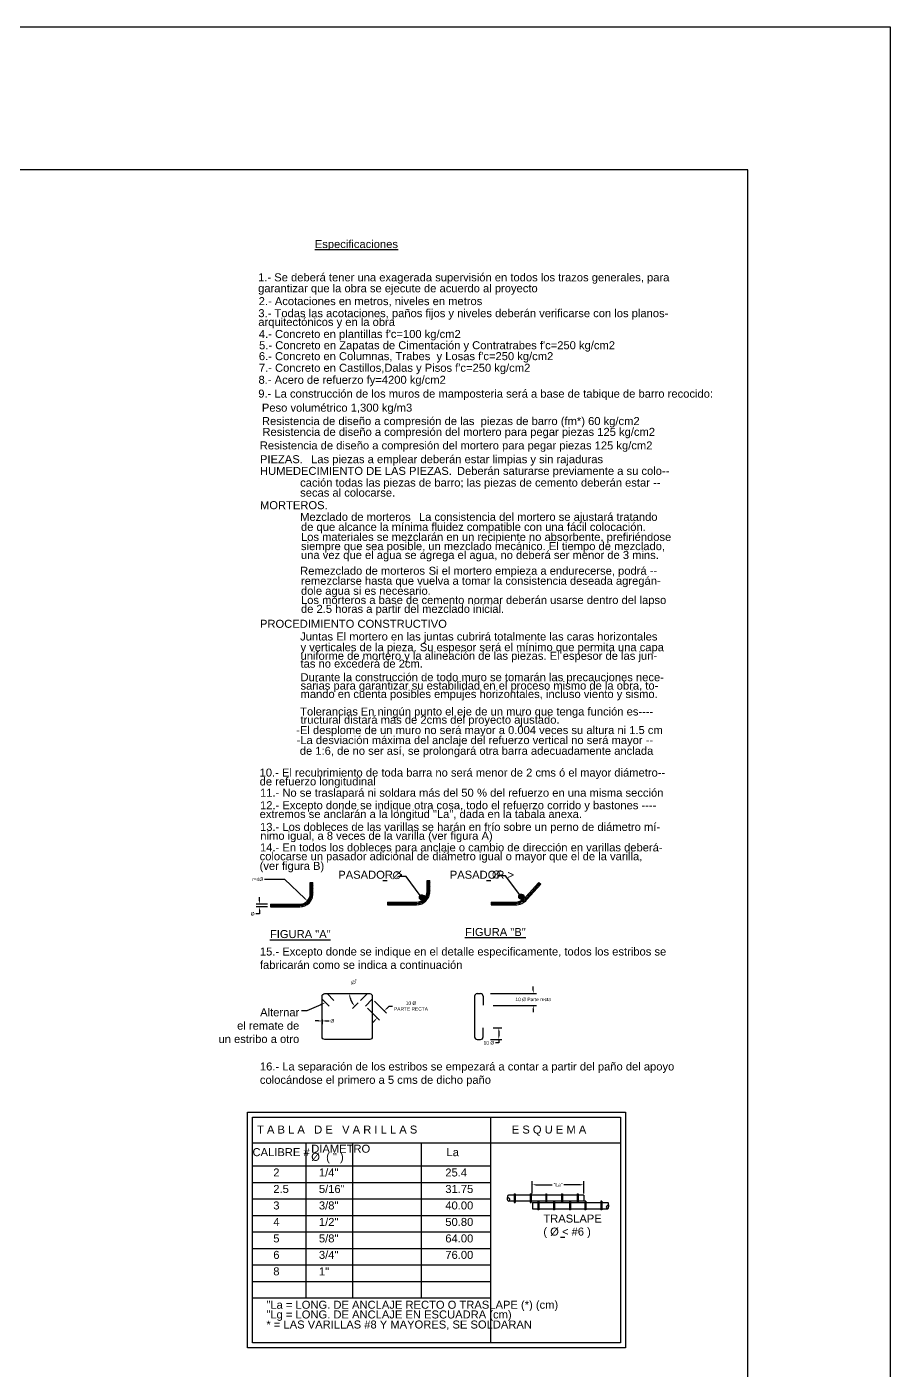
# Model space of a CAD drawing. Header units: metres. Extents: x 14 to 161, y 5 to 309.
# Drawn here: x 136.19 to 161.01, y 270.25 to 308.85 of the extents above; entities that cross this region are included whole.
import ezdxf

# ---------------------------------------------------------------- set-up
doc = ezdxf.new("R2010")
doc.units = ezdxf.units.M
doc.header["$PDMODE"] = 35
doc.layers.add('E-Especificaciones', color=3, linetype='Continuous')
doc.layers.add('E-Pie', color=1, linetype='Continuous')
doc.styles.add('ARIAL', font='arial.ttf')
doc.styles.add('General', font='arial.ttf', dxfattribs={"height": 2.3})
doc.styles.get("Standard").update_dxf_attribs({"font": 'arial.ttf'})
doc.dimstyles.get("Standard").update_dxf_attribs({"dimtxt": 0.18, "dimasz": 0.18, "dimexe": 0.18, "dimexo": 0.0625, "dimgap": 0.09, "dimtad": 0, "dimtih": 1, "dimtoh": 1, "dimdec": 4, "dimzin": 0, "dimdsep": 46, "dimtxsty": 'Standard', "dimcen": 0.09, "dimadec": 0, "dimazin": 0, "dimtfac": 1, "dimtdec": 4, "dimtofl": 0, "dimtmove": 0, "dimatfit": 3, "dimfxl": 1, "dimtolj": 1, "dimtzin": 0, "dimarcsym": 0})

# ---------------------------------------------------------------- blocks, each defined once
blk = doc.blocks.new('*D304')
at = {"layer": 'Defpoints', "color": 0, "transparency": 16777216}
for p in [(150.721, 275.28), (152.198, 275.574), (152.198, 275.28)]:
    blk.add_point(p, dxfattribs=at)
at = {"layer": 'E-Especificaciones', "color": 2, "lineweight": -2, "transparency": 16777216}
for p, q in [((150.721, 275.325), (150.721, 275.674)), ((152.198, 275.325), (152.198, 275.674)), ((150.821, 275.574), (151.294, 275.574)), ((152.098, 275.574), (151.626, 275.574))]:
    blk.add_line(p, q, dxfattribs=at)
at = {"layer": 'E-Especificaciones', "color": 2, "transparency": 16777216}
for points in [[(150.821, 275.59), (150.821, 275.557), (150.721, 275.574)], [(152.098, 275.59), (152.098, 275.557), (152.198, 275.574)]]:
    blk.add_solid(points, dxfattribs=at)
at = {"layer": 'E-Especificaciones', "color": 0, "transparency": 16777216, "insert": (151.46, 275.574), "char_height": 0.1, "attachment_point": 5, "style": 'ARIAL'}
blk.add_mtext('\\A1;"La"', dxfattribs=at)
blk = doc.blocks.new('*D305')
at = {"layer": 'Defpoints', "color": 0, "transparency": 16777216}
for p in [(149.432, 281.068), (150.748, 281.068), (149.507, 280.731)]:
    blk.add_point(p, dxfattribs=at)
at = {"layer": 'E-Especificaciones', "color": 2, "lineweight": -2, "transparency": 16777216}
for p, q in [((149.522, 281.068), (150.838, 281.068)), ((150.748, 281.168), (150.748, 281.268)), ((149.597, 280.731), (150.838, 280.731)), ((150.748, 280.631), (150.748, 280.531))]:
    blk.add_line(p, q, dxfattribs=at)
at = {"layer": 'E-Especificaciones', "color": 2, "transparency": 16777216}
for points in [[(150.731, 281.168), (150.764, 281.168), (150.748, 281.068)], [(150.731, 280.631), (150.764, 280.631), (150.748, 280.731)]]:
    blk.add_solid(points, dxfattribs=at)
at = {"layer": 'E-Especificaciones', "color": 0, "transparency": 16777216, "insert": (150.748, 280.9), "char_height": 0.1, "attachment_point": 5, "style": 'ARIAL'}
blk.add_mtext('\\A1;10 %%C Parte recta', dxfattribs=at)
blk = doc.blocks.new('*D306')
at = {"layer": 'Defpoints', "color": 0, "transparency": 16777216}
for p in [(145.922, 280.711), (146.121, 280.911), (146.463, 280.569)]:
    blk.add_point(p, dxfattribs=at)
at = {"layer": 'E-Especificaciones', "color": 2, "lineweight": -2, "transparency": 16777216}
for p, q in [((146.185, 280.847), (146.527, 280.505)), ((146.534, 280.639), (146.604, 280.71)), ((146.604, 280.71), (146.704, 280.71)), ((145.985, 280.647), (146.327, 280.305)), ((146.193, 280.298), (146.122, 280.228))]:
    blk.add_line(p, q, dxfattribs=at)
at = {"layer": 'E-Especificaciones', "color": 2, "transparency": 16777216}
for points in [[(146.181, 280.31), (146.205, 280.287), (146.264, 280.369)], [(146.522, 280.651), (146.546, 280.628), (146.463, 280.569)]]:
    blk.add_solid(points, dxfattribs=at)
at = {"layer": 'E-Especificaciones', "color": 0, "transparency": 16777216, "insert": (147.233, 280.71), "char_height": 0.1, "attachment_point": 5, "style": 'ARIAL'}
blk.add_mtext('\\A1;10 %%C \\PPARTE RECTA', dxfattribs=at)
blk = doc.blocks.new('*D307')
at = {"layer": 'Defpoints', "color": 0, "transparency": 16777216}
for p in [(144.677, 280.41), (144.677, 280.41), (144.677, 280.282)]:
    blk.add_point(p, dxfattribs=at)
at = {"layer": 'E-Especificaciones', "color": 2, "lineweight": -2, "transparency": 16777216}
for p, q in [((144.677, 280.32), (144.677, 280.192)), ((144.677, 280.32), (144.677, 280.192)), ((144.577, 280.282), (144.477, 280.282)), ((144.777, 280.282), (144.877, 280.282))]:
    blk.add_line(p, q, dxfattribs=at)
at = {"layer": 'E-Especificaciones', "color": 2, "transparency": 16777216}
for points in [[(144.577, 280.299), (144.577, 280.265), (144.677, 280.282)], [(144.777, 280.299), (144.777, 280.265), (144.677, 280.282)]]:
    blk.add_solid(points, dxfattribs=at)
at = {"layer": 'E-Especificaciones', "color": 0, "transparency": 16777216, "insert": (144.971, 280.282), "char_height": 0.1, "attachment_point": 5, "style": 'ARIAL'}
blk.add_mtext('\\A1;%%C', dxfattribs=at)
blk = doc.blocks.new('*D308')
at = {"layer": 'Defpoints', "color": 0, "transparency": 16777216}
for p in [(144.752, 281.068), (145.978, 281.068), (146.046, 281.068), (145.537, 280.813), (145.779, 280.869)]:
    blk.add_point(p, dxfattribs=at)
at = {"layer": 'E-Especificaciones', "color": 2, "lineweight": -2, "transparency": 16777216}
blk.add_line((145.715, 280.805), (145.554, 280.644), dxfattribs=at)
blk.add_arc((145.978, 281.068), 0.51, 191.2458, 213.7542, dxfattribs=at)
at = {"layer": 'E-Especificaciones', "color": 2, "transparency": 16777216}
for points in [[(145.461, 280.967), (145.495, 280.971), (145.468, 281.068)], [(145.567, 280.795), (145.541, 280.774), (145.618, 280.708)]]:
    blk.add_solid(points, dxfattribs=at)
at = {"layer": 'E-Especificaciones', "color": 0, "transparency": 16777216, "insert": (145.591, 281.401), "char_height": 0.1, "attachment_point": 5, "rotation": 30, "style": 'ARIAL'}
blk.add_mtext('\\A1;45°', dxfattribs=at)
blk = doc.blocks.new('*D309')
at = {"layer": 'Defpoints', "color": 0, "transparency": 16777216}
for p in [(142.876, 283.562), (143.198, 283.637), (143.198, 283.562)]:
    blk.add_point(p, dxfattribs=at)
at = {"layer": 'E-Especificaciones', "color": 2, "lineweight": -2, "transparency": 16777216}
for p, q in [((142.876, 283.737), (142.876, 283.837)), ((143.108, 283.637), (142.786, 283.637)), ((143.108, 283.562), (142.786, 283.562)), ((142.876, 283.462), (142.876, 283.362)), ((142.876, 283.362), (142.776, 283.362))]:
    blk.add_line(p, q, dxfattribs=at)
at = {"layer": 'E-Especificaciones', "color": 2, "transparency": 16777216}
for points in [[(142.859, 283.737), (142.892, 283.737), (142.876, 283.637)], [(142.859, 283.462), (142.892, 283.462), (142.876, 283.562)]]:
    blk.add_solid(points, dxfattribs=at)
at = {"layer": 'E-Especificaciones', "color": 0, "transparency": 16777216, "insert": (142.682, 283.362), "char_height": 0.1, "attachment_point": 5, "style": 'ARIAL'}
blk.add_mtext('\\A1;%%c', dxfattribs=at)
blk = doc.blocks.new('*D310')
at = {"layer": 'Defpoints', "color": 0, "transparency": 16777216}
for p in [(144.035, 283.94), (144.256, 283.733)]:
    blk.add_point(p, dxfattribs=at)
at = {"layer": 'E-Especificaciones', "color": 2, "lineweight": -2, "transparency": 16777216}
for p, q in [((143.021, 284.353), (143.593, 284.353)), ((143.593, 284.353), (144.183, 283.801))]:
    blk.add_line(p, q, dxfattribs=at)
at = {"layer": 'E-Especificaciones', "color": 2, "transparency": 16777216}
blk.add_solid([(144.194, 283.813), (144.171, 283.789), (144.256, 283.733)], dxfattribs=at)
at = {"layer": 'E-Especificaciones', "color": 0, "transparency": 16777216, "insert": (142.826, 284.353), "char_height": 0.1, "attachment_point": 5, "style": 'ARIAL'}
blk.add_mtext('\\A1;r=4%%c', dxfattribs=at)
blk = doc.blocks.new('*D311')
at = {"layer": 'Defpoints', "color": 0, "transparency": 16777216}
for p in [(149.507, 280.088), (149.432, 279.751), (149.758, 279.751)]:
    blk.add_point(p, dxfattribs=at)
at = {"layer": 'E-Especificaciones', "color": 2, "lineweight": -2, "transparency": 16777216}
for p, q in [((149.597, 280.088), (149.848, 280.088)), ((149.758, 279.988), (149.758, 279.851)), ((149.522, 279.751), (149.848, 279.751)), ((149.758, 279.651), (149.658, 279.651)), ((149.758, 279.751), (149.758, 279.651))]:
    blk.add_line(p, q, dxfattribs=at)
at = {"layer": 'E-Especificaciones', "color": 2, "transparency": 16777216}
for points in [[(149.741, 279.988), (149.775, 279.988), (149.758, 280.088)], [(149.741, 279.851), (149.775, 279.851), (149.758, 279.751)]]:
    blk.add_solid(points, dxfattribs=at)
at = {"layer": 'E-Especificaciones', "color": 0, "transparency": 16777216, "insert": (149.472, 279.651), "char_height": 0.1, "attachment_point": 5, "style": 'ARIAL'}
blk.add_mtext('\\A1;10 %%C', dxfattribs=at)

msp = doc.modelspace()

# ---------------------------------------------------------------- hatches: boundary and pattern name
at = {"layer": 'E-Especificaciones'}
h = msp.add_hatch(dxfattribs=at)
h.set_pattern_fill('ANSI31', color=3, scale=0.001512, style=0)
h.set_pattern_definition([(45, (89.3930947, 271.8706483), (-0.0033945368, 0.0033945368), [])])
h.paths.add_polyline_path([(147.59127, 283.77001, 0.01855416), (147.60771, 283.78528, 0.17000242), (147.62422, 283.83244, 1), (147.47302, 283.83244, 0.60288696)])
h = msp.add_hatch(dxfattribs=at)
h.set_pattern_fill('ANSI31', color=3, scale=0.001512, style=0)
h.set_pattern_definition([(45, (92.2518476, 271.8891513), (-0.0033945368, 0.0033945368), [])])
h.paths.add_polyline_path([(150.45002, 283.78852, 0.01855416), (150.46647, 283.80378, 0.17000242), (150.48298, 283.85094, 1), (150.33178, 283.85094, 0.60288696)])

# ---------------------------------------------------------------- linework, layer by layer
at = {"layer": 'E-Especificaciones', "color": 3}
for p, q in [((144.33719, 284.17943), (144.37467, 284.23814)), ((144.33735, 284.26037), (144.41295, 284.26037)), ((144.33735, 283.93955), (144.33735, 284.26037)), ((144.37467, 284.23814), (144.41279, 284.17984)), ((144.37515, 283.93955), (144.37515, 284.26037)), ((144.41295, 283.93955), (144.41295, 284.26037)), ((146.42297, 284.31645), (146.54431, 284.31645)), ((147.69612, 284.23899), (147.7336, 284.2977)), ((147.69612, 284.13424), (147.7336, 284.19295)), ((147.69628, 284.31993), (147.77188, 284.31993)), ((147.69628, 283.99911), (147.69628, 284.31993)), ((147.7336, 284.2977), (147.77172, 284.2394)), ((147.7336, 284.19295), (147.77172, 284.13465)), ((147.73408, 283.99911), (147.73408, 284.31993)), ((147.77188, 283.99911), (147.77188, 284.31993)), ((149.40826, 284.31645), (149.52961, 284.31645)), ((150.53399, 283.84821), (150.90485, 284.2636)), ((150.56218, 283.82304), (150.93304, 284.23843)), ((150.56784, 283.77261), (150.96124, 284.21325)), ((150.85082, 284.20333), (150.91788, 284.22217)), ((150.90485, 284.2636), (150.96124, 284.21325)), ((150.91788, 284.22217), (150.90749, 284.15329)), ((144.28028, 283.76982), (144.34414, 283.79763)), ((144.31592, 283.82911), (144.36885, 283.87439)), ((144.33029, 283.89785), (144.37515, 283.95114)), ((144.33719, 284.07468), (144.37467, 284.13339)), ((144.33767, 283.96919), (144.37515, 284.0279)), ((144.34414, 283.79763), (144.34325, 283.72798)), ((144.36885, 283.87439), (144.38838, 283.80753)), ((144.37467, 284.13339), (144.41279, 284.07509)), ((144.37515, 284.0279), (144.41327, 283.9696)), ((144.37515, 283.95114), (144.40529, 283.88835)), ((147.58921, 283.77234), (147.65781, 283.78445)), ((147.63921, 283.82938), (147.70307, 283.85719)), ((147.65781, 283.78445), (147.64065, 283.71694)), ((147.67486, 283.88867), (147.72779, 283.93395)), ((147.68923, 283.95742), (147.73408, 284.01071)), ((147.6966, 284.02875), (147.73408, 284.08746)), ((147.70307, 283.85719), (147.70218, 283.78754)), ((147.72779, 283.93395), (147.74731, 283.86709)), ((147.73408, 284.08746), (147.7722, 284.02916)), ((147.73408, 284.01071), (147.76423, 283.94791)), ((150.49998, 283.81207), (150.56806, 283.82682)), ((150.56806, 283.82682), (150.55352, 283.7587)), ((150.56568, 283.88424), (150.63269, 283.90328)), ((150.63269, 283.90328), (150.6225, 283.83437)), ((150.63125, 283.95659), (150.69826, 283.97563)), ((150.69826, 283.97563), (150.68807, 283.90672)), ((150.71116, 284.04618), (150.77822, 284.06502)), ((150.77822, 284.06502), (150.76783, 283.99614)), ((150.78106, 284.12519), (150.84812, 284.14402)), ((150.84812, 284.14402), (150.83772, 284.07515)), ((143.19834, 283.63715), (143.25685, 283.59935)), ((143.19834, 283.63715), (143.19834, 283.56155)), ((143.19834, 283.63715), (144.03495, 283.63715)), ((143.25685, 283.59935), (143.19834, 283.56155)), ((143.19834, 283.59935), (144.03495, 283.59935)), ((143.19834, 283.56155), (144.03495, 283.56155)), ((143.30987, 283.63715), (143.36837, 283.59935)), ((143.36837, 283.59935), (143.30987, 283.56155)), ((143.4214, 283.63715), (143.4799, 283.59935)), ((143.4799, 283.59935), (143.4214, 283.56155)), ((143.53292, 283.63715), (143.59143, 283.59935)), ((143.59143, 283.59935), (143.53292, 283.56155)), ((143.64445, 283.63715), (143.70296, 283.59935)), ((143.70296, 283.59935), (143.64445, 283.56155)), ((143.75598, 283.63715), (143.81449, 283.59935)), ((143.81449, 283.59935), (143.75598, 283.56155)), ((143.86751, 283.63715), (143.92602, 283.59935)), ((143.92602, 283.59935), (143.86751, 283.56155)), ((143.97904, 283.63715), (144.03754, 283.59935)), ((144.03754, 283.59935), (143.97904, 283.56155)), ((144.07895, 283.64404), (144.14315, 283.61701)), ((144.14315, 283.61701), (144.09212, 283.5696)), ((144.16246, 283.66809), (144.23186, 283.66212)), ((144.23186, 283.66212), (144.1979, 283.60131)), ((144.23028, 283.71278), (144.29888, 283.72489)), ((144.29888, 283.72489), (144.28172, 283.65738)), ((146.55727, 283.69671), (147.39388, 283.69671)), ((146.55727, 283.69671), (146.55727, 283.62111)), ((146.55727, 283.69671), (146.61578, 283.65891)), ((146.55727, 283.65891), (147.39388, 283.65891)), ((146.61578, 283.65891), (146.55727, 283.62111)), ((146.55727, 283.62111), (147.39388, 283.62111)), ((146.6688, 283.69671), (146.72731, 283.65891)), ((146.72731, 283.65891), (146.6688, 283.62111)), ((146.78033, 283.69671), (146.83884, 283.65891)), ((146.83884, 283.65891), (146.78033, 283.62111)), ((146.89186, 283.69671), (146.95037, 283.65891)), ((146.95037, 283.65891), (146.89186, 283.62111)), ((147.00339, 283.69671), (147.06189, 283.65891)), ((147.06189, 283.65891), (147.00339, 283.62111)), ((147.11492, 283.69671), (147.17342, 283.65891)), ((147.17342, 283.65891), (147.11492, 283.62111)), ((147.22644, 283.69671), (147.28495, 283.65891)), ((147.28495, 283.65891), (147.22644, 283.62111)), ((147.33797, 283.69671), (147.39648, 283.65891)), ((147.39648, 283.65891), (147.33797, 283.62111)), ((147.43788, 283.7036), (147.50208, 283.67657)), ((147.50208, 283.67657), (147.45105, 283.62916)), ((147.52139, 283.72765), (147.59079, 283.72169)), ((147.59079, 283.72169), (147.55683, 283.66087)), ((149.54257, 283.69671), (150.19562, 283.69671)), ((149.54257, 283.69671), (149.54257, 283.62111)), ((149.54257, 283.69671), (149.60108, 283.65891)), ((149.54257, 283.65891), (150.19562, 283.65891)), ((149.60108, 283.65891), (149.54257, 283.62111)), ((149.54257, 283.62111), (150.22947, 283.62111)), ((149.6541, 283.69671), (149.7126, 283.65891)), ((149.7126, 283.65891), (149.6541, 283.62111)), ((149.76563, 283.69671), (149.82413, 283.65891)), ((149.82413, 283.65891), (149.76563, 283.62111)), ((149.87715, 283.69671), (149.93566, 283.65891)), ((149.93566, 283.65891), (149.87715, 283.62111)), ((149.98868, 283.69671), (150.04719, 283.65891)), ((150.04719, 283.65891), (149.98868, 283.62111)), ((150.10021, 283.69671), (150.15872, 283.65891)), ((150.15872, 283.65891), (150.10021, 283.62111)), ((150.20749, 283.69641), (150.2694, 283.66448)), ((150.2694, 283.66448), (150.21484, 283.62117)), ((150.30957, 283.71055), (150.37768, 283.69596)), ((150.37768, 283.69596), (150.33638, 283.63987)), ((150.41643, 283.74984), (150.48566, 283.75754)), ((150.48566, 283.75754), (150.46422, 283.69126)), ((144.81944, 281.06839), (145.01894, 280.8689)), ((145.97846, 281.06839), (145.77896, 280.8689)), ((149.13821, 281.06839), (149.23055, 281.06839)), ((144.63857, 280.74887), (144.24081, 280.57042)), ((144.67678, 280.91051), (144.87627, 280.71101)), ((146.12112, 280.91051), (145.92163, 280.71101)), ((149.06261, 280.99279), (149.06261, 279.82634)), ((149.30615, 280.99279), (149.30615, 280.73136)), ((144.24081, 280.57042), (144.08961, 280.57042)), ((149.30615, 279.82634), (149.30615, 280.08777)), ((149.13821, 279.75074), (149.23055, 279.75074)), ((149.51658, 277.51601), (149.51658, 271.02965)), ((142.67804, 276.77742), (153.25153, 276.77742)), ((144.2068, 276.77742), (144.2068, 272.32469)), ((145.55005, 276.77742), (145.55005, 272.32469)), ((147.53332, 272.32469), (147.53332, 276.77742)), ((142.67804, 276.11424), (149.51658, 276.11424)), ((142.67804, 275.64055), (149.51658, 275.64055)), ((150.20256, 275.27965), (150.0326, 275.27965)), ((150.20256, 275.31333), (150.20256, 275.06453)), ((150.20256, 275.31333), (150.22953, 275.31333)), ((150.22953, 275.31333), (150.22953, 275.06453)), ((150.66101, 275.27965), (150.22953, 275.27965)), ((150.66101, 275.31333), (150.68798, 275.31333)), ((150.66101, 275.31333), (150.66101, 275.06453)), ((150.68798, 275.31333), (150.68798, 275.06453)), ((151.10598, 275.27965), (150.68798, 275.27965)), ((151.10598, 275.31333), (151.10598, 275.06453)), ((151.10598, 275.31333), (151.13295, 275.31333)), ((151.13295, 275.31333), (151.13295, 275.06453)), ((151.56444, 275.27965), (151.13295, 275.27965)), ((151.56444, 275.31333), (151.56444, 275.06453)), ((151.56444, 275.31333), (151.59141, 275.31333)), ((151.59141, 275.31333), (151.59141, 275.06453)), ((152.00941, 275.27965), (151.59141, 275.27965)), ((152.00941, 275.31333), (152.03638, 275.31333)), ((152.00941, 275.31333), (152.00941, 275.06453)), ((152.03638, 275.31333), (152.03638, 275.06453)), ((152.19844, 275.27965), (152.03638, 275.27965)), ((152.19844, 275.27965), (152.19844, 275.09821)), ((142.67804, 275.16686), (149.51658, 275.16686)), ((150.20256, 275.09821), (150.0326, 275.09821)), ((150.20256, 275.06453), (150.22953, 275.06453)), ((150.66101, 275.09821), (150.22953, 275.09821)), ((150.66101, 275.06453), (150.68798, 275.06453)), ((151.10598, 275.09821), (150.68798, 275.09821)), ((150.72143, 275.06453), (150.8835, 275.06453)), ((150.72143, 275.06453), (150.72143, 274.88309)), ((150.91047, 275.09821), (150.8835, 275.09821)), ((150.8835, 275.09821), (150.8835, 274.84941)), ((150.91047, 275.09821), (150.91047, 274.84941)), ((150.91047, 275.06453), (151.32847, 275.06453)), ((151.10598, 275.06453), (151.13295, 275.06453)), ((151.56444, 275.09821), (151.13295, 275.09821)), ((151.32847, 275.09821), (151.32847, 274.84941)), ((151.35544, 275.09821), (151.32847, 275.09821)), ((151.35544, 275.09821), (151.35544, 274.84941)), ((151.35544, 275.06453), (151.78692, 275.06453)), ((151.56444, 275.06453), (151.59141, 275.06453)), ((152.00941, 275.09821), (151.59141, 275.09821)), ((151.81389, 275.09821), (151.78692, 275.09821)), ((151.78692, 275.09821), (151.78692, 274.84941)), ((151.81389, 275.09821), (151.81389, 274.84941)), ((151.81389, 275.06453), (152.23189, 275.06453)), ((152.00941, 275.06453), (152.03638, 275.06453)), ((152.19844, 275.09821), (152.03638, 275.09821)), ((152.23189, 275.09821), (152.23189, 274.84941)), ((152.25886, 275.09821), (152.23189, 275.09821)), ((152.25886, 275.09821), (152.25886, 274.84941)), ((152.25886, 275.06453), (152.69035, 275.06453)), ((152.71732, 275.09821), (152.69035, 275.09821)), ((152.69035, 275.09821), (152.69035, 274.84941)), ((152.71732, 275.09821), (152.71732, 274.84941)), ((152.71732, 275.06453), (152.88727, 275.06453)), ((142.67804, 274.69316), (149.51658, 274.69316)), ((150.72143, 274.88309), (150.8835, 274.88309)), ((150.91047, 274.84941), (150.8835, 274.84941)), ((150.91047, 274.88309), (151.32847, 274.88309)), ((151.35544, 274.84941), (151.32847, 274.84941)), ((151.35544, 274.88309), (151.78692, 274.88309)), ((151.81389, 274.84941), (151.78692, 274.84941)), ((151.81389, 274.88309), (152.23189, 274.88309)), ((152.25886, 274.84941), (152.23189, 274.84941)), ((152.25886, 274.88309), (152.69035, 274.88309)), ((152.71732, 274.84941), (152.69035, 274.84941)), ((152.71732, 274.88309), (152.88727, 274.88309)), ((142.67804, 274.21947), (149.51658, 274.21947)), ((142.67804, 273.74577), (149.51658, 273.74577)), ((151.65703, 274.05699), (151.52645, 274.05699)), ((142.67804, 273.27208), (149.51658, 273.27208)), ((142.67804, 272.79838), (149.51658, 272.79838)), ((142.67804, 272.32469), (145.55005, 272.32469)), ((145.55005, 272.32469), (149.51658, 272.32469))]:
    msp.add_line(p, q, dxfattribs=at)
msp.add_lwpolyline([(144.75238, 281.06839), (146.04552, 281.06839, -0.41421356), (146.12112, 280.99279), (146.12112, 279.82634, -0.41421356), (146.04552, 279.75074), (144.75238, 279.75074, -0.41421356), (144.67678, 279.82634), (144.67678, 280.99279, -0.41421356)], format="xyb", close=True, dxfattribs=at)
for points in [[(142.53289, 277.66116), (153.39668, 277.66116), (153.39668, 270.88449), (142.53289, 270.88449)], [(142.67804, 277.51601), (153.25153, 277.51601), (153.25153, 271.02965), (142.67804, 271.02965)]]:
    msp.add_lwpolyline(points, close=True, dxfattribs=at)
for centre in [(147.54862, 283.83244), (150.40738, 283.85094)]:
    msp.add_circle(centre, 0.0756, dxfattribs=at)
for centre, radius, start, end in [((144.03495, 283.93955), 0.3402, 270, 0), ((144.03495, 283.93955), 0.378, 270, 0), ((144.03495, 283.93955), 0.3024, 270, 0), ((147.39388, 283.99911), 0.3024, 270, 0), ((147.39388, 283.99911), 0.378, 270, 0), ((147.39388, 283.99911), 0.3402, 270, 0), ((150.19562, 284.15031), 0.4536, 270, 318.241559), ((150.19562, 284.15031), 0.4914, 270, 318.241559), ((150.22947, 284.07471), 0.4536, 270, 318.241559), ((149.13821, 280.99279), 0.0756, 90, 180), ((149.23055, 280.99279), 0.0756, 0, 90), ((149.13821, 279.82634), 0.0756, 180, 270), ((149.23055, 279.82634), 0.0756, 270, 0), ((150.05422, 275.23643), 0.04833, 116.570776, 241.642798), ((150.11853, 275.1865), 0.1232, 156.095451, 225.778942), ((150.02422, 275.14595), 0.04847, 279.964431, 81.636419), ((152.89566, 274.93083), 0.04847, 98.363581, 260.035569), ((152.86566, 275.02131), 0.04833, 298.357202, 63.429224), ((152.80135, 274.97138), 0.1232, 314.221058, 23.904549)]:
    msp.add_arc(centre, radius, start, end, dxfattribs=at)
msp.add_solid([(144.62826, 280.77186), (144.64889, 280.72588), (144.77653, 280.81076)], dxfattribs=at)
at = {"layer": 'E-Pie', "color": 1}
msp.add_lwpolyline([(65.38178, 308.85366), (161.00678, 308.85366), (161.00678, 243.22866), (65.38178, 243.22866)], close=True, dxfattribs=at)
at = {"layer": 'E-Pie', "color": 5}
msp.add_lwpolyline([(69.65758, 304.74116), (69.65758, 247.34116), (156.91409, 247.34116), (156.91409, 304.74116)], close=True, dxfattribs=at)

# ---------------------------------------------------------------- texts
at = {"layer": 'E-Especificaciones', "color": 3, "style": 'General'}
for s, p in [('1.- Se deberá tener una exagerada supervisión en todos los trazos generales, para ', (142.83811, 301.53973)), ('garantizar que la obra se ejecute de acuerdo al proyecto', (142.83811, 301.2258)), ('3.- Todas las acotaciones, paños fijos y niveles deberán verificarse con los planos-', (142.84544, 300.5097)), ('2.- Acotaciones en metros, niveles en metros', (142.85503, 300.8564)), ('arquitectónicos y en la obra', (142.844, 300.25688)), ("4.- Concreto en plantillas f'c=100 kg/cm2", (142.86027, 299.91179)), ("5.- Concreto en Zapatas de Cimentación y Contratrabes f'c=250 kg/cm2", (142.86646, 299.58813)), ("6.- Concreto en Columnas, Trabes  y Losas f'c=250 kg/cm2", (142.86038, 299.27433)), ('8.- Acero de refuerzo fy=4200 kg/cm2', (142.84974, 298.59484)), ("7.- Concreto en Castillos,Dalas y Pisos f'c=250 kg/cm2", (142.8612, 298.9408)), ('9.- La construcción de los muros de mamposteria será a base de tabique de barro recocido:', (142.8433, 298.19728)), ('Peso volumétrico 1,300 kg/m3', (142.9472, 297.79413)), ('Resistencia de diseño a compresión de las  piezas de barro (fm*) 60 kg/cm2', (142.94917, 297.40884)), ('Resistencia de diseño a compresión del mortero para pegar piezas 125 kg/cm2', (142.96266, 297.09841)), ('Resistencia de diseño a compresión del mortero para pegar piezas 125 kg/cm2', (142.88718, 296.70911)), ('PIEZAS.  ', (142.89253, 296.31286)), ('Las piezas a emplear deberán estar limpias y sin rajaduras', (144.36176, 296.31286)), ('HUMEDECIMIENTO DE LAS PIEZAS.', (142.89253, 295.97654)), ('Deberán saturarse previamente a su colo--', (148.55426, 295.97654)), ('cación todas las piezas de barro; las piezas de cemento deberán estar --', (144.04692, 295.64021)), ('secas al colocarse.', (144.04692, 295.35193)), ('MORTEROS.', (142.89253, 294.99157)), ('Mezclado de morteros', (144.04692, 294.65524)), ('de que alcance la mínima fluidez compatible con una fácil colocación.', (144.07097, 294.36696)), ('La consistencia del mortero se ajustará tratando ', (147.46175, 294.65524)), ('Los materiales se mezclarán en un recipiente no absorbente, prefiriéndose', (144.07097, 294.07868)), ('siempre que sea posible, un mezclado mecánico. El tiempo de mezclado,', (144.07097, 293.81442)), ('una vez que el agua se agrega el agua, no deberá ser menor de 3 mins.', (144.07097, 293.55961)), ('Remezclado de morteros', (144.04692, 293.10679)), ('remezclarse hasta que vuelva a tomar la consistencia deseada agregán-', (144.07097, 292.81851)), ('Si el mortero empieza a endurecerse, podrá --', (147.73932, 293.10679)), ('dole agua si es necesario.', (144.07097, 292.53022)), ('Los morteros a base de cemento normar deberán usarse dentro del lapso', (144.07097, 292.26597)), ('de 2.5 horas a partir del mezclado inicial.', (144.07097, 292.01116)), ('PROCEDIMIENTO CONSTRUCTIVO', (142.89253, 291.58265)), ('Juntas', (144.04692, 291.21751)), ('y verticales de la pieza. Su espesor será el mínimo que permita una capa', (144.0575, 290.90947)), ('El mortero en las juntas cubrirá totalmente las caras horizontales ', (145.0853, 291.21751)), ('uniforme de mortero y la alineación de las piezas. El espesor de las jun-', (144.0575, 290.66304)), ('tas no excederá de 2cm.', (144.0575, 290.43715)), ('sarias para garantizar su estabilidad en el proceso mismo de la obra, to-', (144.0575, 289.80596)), ('Durante la construcción de todo muro se tomarán las precauciones nece-', (144.0575, 290.04697)), ('mando en cuenta posibles empujes horizontales, incluso viento y sismo.', (144.0575, 289.56451)), ('Tolerancias', (144.04692, 289.06126)), ('En ningún punto el eje de un muro que tenga función es----', (145.78665, 289.06126)), ('tructural distará mas de 2cms del proyecto ajustado.', (144.0575, 288.82523)), ('-El desplome de un muro no será mayor a 0.004 veces su altura ni 1.5 cm', (143.93415, 288.52733)), ('-La desviación máxima del anclaje del refuerzo vertical no será mayor --', (143.94516, 288.23983)), ('de 1:6, de no ser así, se prolongará otra barra adecuadamente anclada', (144.03694, 287.9318)), ('de refuerzo longitudinal', (142.88286, 287.05104)), ('10.- El recubrimiento de toda barra no será menor de 2 cms ó el mayor diámetro--', (142.88131, 287.30562)), ('11.- No se traslapará ni soldara más del 50', (142.89348, 286.72678)), ('% del refuerzo en una misma sección', (149.13236, 286.72678)), ('12.- Excepto donde se indique otra cosa, todo el refuerzo corrido y bastones ----', (142.89348, 286.36767)), ('extremos se anclarán a la longitud "La", dada en la tabala anexa.', (142.88234, 286.11484)), ('13.- Los dobleces de las varillas se harán en frío sobre un perno de diámetro mí-', (142.89348, 285.74412)), ('nimo igual, a 8 veces de la varilla (ver figura A)', (142.90256, 285.48954)), ('14.- En todos los dobleces para anclaje o cambio de dirección en varillas deberá-', (142.89348, 285.15541)), ('colocarse un pasador adicional de diámetro igual o mayor que el de la varilla, ', (142.88183, 284.90084)), ('(ver figura B)', (142.88183, 284.62345)), ('PASADOR > ', (145.14257, 284.36966)), ('∅', (146.70379, 284.36966)), ('PASADOR > ', (148.34772, 284.36966)), ('∅', (149.56254, 284.38816)), ('%%UFIGURA "A"', (143.17858, 282.66445)), ('%%UFIGURA "B"', (148.78552, 282.72401)), (' T A B L A   D E   V A R I L L A S ', (142.71782, 277.04562)), ('E S Q U E M A', (150.12939, 277.04562)), ('CALIBRE #', (142.67804, 276.3963)), ('%%C  ( " )', (144.36512, 276.26151)), ('DIAMETRO', (144.36512, 276.4948)), ('La', (148.254, 276.3963)), ('2', (143.27472, 275.81208)), ('1/4"', (144.58636, 275.81208)), ('25.4', (148.21971, 275.81208)), ('2.5', (143.27472, 275.33838)), ('5/16"', (144.58636, 275.33838)), ('31.75', (148.21971, 275.33838)), ('3', (143.27472, 274.86469)), ('3/8"', (144.58636, 274.86469)), ('40.00', (148.21971, 274.86469)), ('4', (143.27472, 274.39099)), ('1/2"', (144.58636, 274.39099)), ('50.80', (148.21971, 274.39099)), ('TRASLAPE ', (151.03776, 274.48839)), ('5', (143.27472, 273.9173)), ('5/8"', (144.58636, 273.9173)), ('64.00', (148.21971, 273.9173)), ('( %%C < #6 ) ', (151.03776, 274.11329)), ('6', (143.27472, 273.44361)), ('3/4"', (144.58636, 273.44361)), ('76.00', (148.21971, 273.44361)), ('8', (143.27472, 272.96991)), ('1"', (144.58636, 272.96991)), ('"La = LONG. DE ANCLAJE RECTO O TRASLAPE (*) (cm)', (143.07668, 272.01085)), ('"Lg = LONG. DE ANCLAJE EN ESCUADRA (cm)', (143.07668, 271.73151)), ('* = LAS VARILLAS #8 Y MAYORES, SE SOLDARAN', (143.07668, 271.44286))]:
    msp.add_text(s, height=0.23, dxfattribs=at).set_placement(p)
at = {"layer": 'E-Especificaciones', "color": 4, "insert": (144.46695, 302.7261), "char_height": 0.23, "attachment_point": 1, "style": 'General'}
msp.add_mtext('{\\LEspecificaciones}', dxfattribs=at)
at = {"layer": 'E-Especificaciones', "color": 3, "char_height": 0.23, "style": 'General'}
for s, insert, attachment_point in [('15.- Excepto donde se indique en el detalle especificamente, todos los estribos se\\Pfabricarán como se indica a continuación', (142.89008, 282.39253), 1), ('Alternar \\Pel remate de\\Pun estribo a otro', (144.02157, 280.64602), 3), ('16.- La separación de los estribos se empezará a contar a partir del paño del apoyo\\Pcolocándose el primero a 5 cms de dicho paño', (142.89008, 279.0888), 1)]:
    msp.add_mtext(s, dxfattribs=dict(at, insert=insert, attachment_point=attachment_point))

# ---------------------------------------------------------------- dimensions: what is measured, and where the dimension line sits
at = {"layer": 'E-Especificaciones', "color": 3}
dim = msp.add_radius_dim(center=(144.03495, 283.93955), mpoint=(144.25572, 283.73289), text='r=4%%c', dimstyle='Standard', override={"dimtxt": 0.1, "dimasz": 0.1, "dimexe": 0.09, "dimexo": 0.09, "dimgap": 0.045, "dimlfac": 0.2, "dimtxsty": 'ARIAL', "dimclrd": 2, "dimclre": 2}, dxfattribs=at)
dim.commit()
dim.dimension.update_dxf_attribs({"geometry": '*D310', "text_midpoint": (142.82615, 284.35286), "dimtype": 164})
for base, p1, p2, text, picture, middle in [((142.87561, 283.56155), (143.19834, 283.63715), (143.19834, 283.56155), '%%c', '*D309', (142.6817, 283.36155)), ((149.758, 279.75074), (149.50735, 280.08777), (149.43175, 279.75074), '10 %%C', '*D311', (149.47176, 279.65074))]:
    dim = msp.add_linear_dim(base=base, p1=p1, p2=p2, angle=90, text=text, dimstyle='Standard', override={"dimtxt": 0.1, "dimasz": 0.1, "dimexe": 0.09, "dimexo": 0.09, "dimgap": 0.045, "dimlfac": 0.2, "dimtxsty": 'ARIAL', "dimclrd": 2, "dimclre": 2}, dxfattribs=at)
    dim.commit()
    dim.dimension.update_dxf_attribs({"geometry": picture, "text_midpoint": middle})
dim = msp.add_angular_dim_2l(base=(145.53652, 280.81324), line1=((145.97846, 281.06839), (145.77896, 280.8689)), line2=((144.75238, 281.06839), (146.04552, 281.06839)), text='45°', dimstyle='Standard', override={"dimtxt": 0.1, "dimasz": 0.1, "dimexe": 0.09, "dimexo": 0.09, "dimgap": 0.045, "dimlfac": 0.2, "dimtxsty": 'ARIAL', "dimclrd": 2, "dimclre": 2}, dxfattribs=at)
dim.commit()
dim.dimension.update_dxf_attribs({"geometry": '*D308', "text_midpoint": (145.59118, 281.40069), "dimtype": 162, "text_rotation": 30})
dim = msp.add_linear_dim(base=(150.7477, 281.06839), p1=(149.50735, 280.73136), p2=(149.43175, 281.06839), angle=270, text='10 %%C Parte recta', dimstyle='Standard', override={"dimtxt": 0.1, "dimasz": 0.1, "dimexe": 0.09, "dimexo": 0.09, "dimgap": 0.045, "dimlfac": 0.2, "dimtxsty": 'ARIAL', "dimclrd": 2, "dimclre": 2}, dxfattribs=at)
dim.commit()
dim.dimension.update_dxf_attribs({"geometry": '*D305', "text_midpoint": (150.7477, 280.89987), "dimtype": 160})
dim = msp.add_aligned_dim(p1=(145.92163, 280.71101), p2=(146.12112, 280.91051), distance=-0.48355, text='10 %%C \\PPARTE RECTA', dimstyle='Standard', override={"dimtxt": 0.1, "dimasz": 0.1, "dimexe": 0.09, "dimexo": 0.09, "dimgap": 0.045, "dimlfac": 0.2, "dimtxsty": 'ARIAL', "dimclrd": 2, "dimclre": 2}, dxfattribs=at)
dim.commit()
dim.dimension.update_dxf_attribs({"geometry": '*D306', "text_midpoint": (147.23319, 280.71001)})
for base, p1, p2, text, override, picture, middle in [((144.67678, 280.28192), (144.67678, 280.40957), (144.67678, 280.40957), '%%C', {"dimtxt": 0.1, "dimasz": 0.1, "dimexe": 0.09, "dimexo": 0.09, "dimgap": 0.045, "dimlfac": 0.2, "dimtxsty": 'ARIAL', "dimclrd": 2, "dimclre": 2}, '*D307', (144.97069, 280.28192)), ((152.19844, 275.57368), (150.72143, 275.27965), (152.19844, 275.27965), '"La"', {"dimtxt": 0.1, "dimasz": 0.1, "dimexe": 0.1, "dimexo": 0.045, "dimgap": 0.045, "dimdec": 2, "dimtxsty": 'ARIAL', "dimclrd": 2, "dimclre": 2, "dimtdec": 2}, '*D304', (151.45994, 275.57368))]:
    dim = msp.add_linear_dim(base=base, p1=p1, p2=p2, text=text, dimstyle='Standard', override=override, dxfattribs=at)
    dim.commit()
    dim.dimension.update_dxf_attribs({"geometry": picture, "text_midpoint": middle})

# ---------------------------------------------------------------- leaders
for points in [[(147.49971, 283.89008), (147.09542, 284.4377), (146.88307, 284.4377)], [(150.35846, 283.90858), (149.95417, 284.4562), (149.74182, 284.4562)]]:
    msp.add_leader(points, dimstyle='Standard', override={"dimtxt": 0.1, "dimasz": 0.1, "dimexe": 0.09, "dimexo": 0.09, "dimgap": 0.045, "dimlfac": 0.2, "dimtxsty": 'ARIAL', "dimclrd": 2, "dimclre": 2}, dxfattribs=at)

doc.saveas('drawing.dxf')
